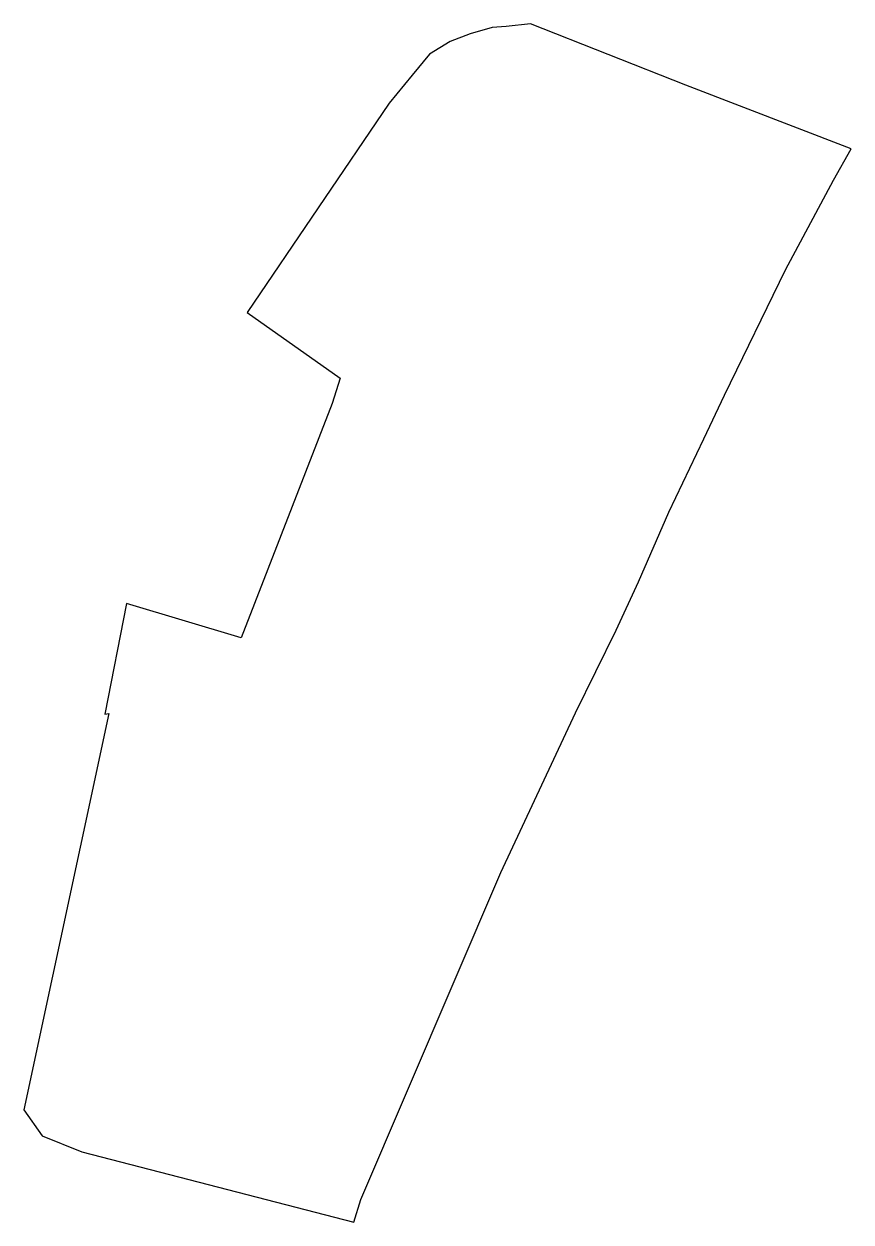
# Model space of a CAD drawing. Header units: millimetres. Extents: x 621379 to 621503, y 1339703 to 1339883.
import ezdxf

# ---------------------------------------------------------------- set-up
doc = ezdxf.new("R2010")
doc.units = ezdxf.units.MM

msp = doc.modelspace()

# ---------------------------------------------------------------- linework, layer by layer
at = {"color": 0}
msp.add_lwpolyline([(621445.9, 1339881.41), (621442.89, 1339880.27), (621439.79, 1339878.36), (621437.23, 1339875.26), (621433.78, 1339871.04), (621412.49, 1339839.66), (621426.43, 1339829.82), (621425.2, 1339826.05), (621411.58, 1339790.94), (621394.4, 1339796.09), (621391.17, 1339779.5), (621391.75, 1339779.6), (621379.05, 1339720.19), (621381.8, 1339716.3), (621387.73, 1339713.9), (621428.46, 1339703.38), (621429.53, 1339706.74), (621450.49, 1339755.74), (621461.66, 1339779.68), (621467.75, 1339792.06), (621471.12, 1339799.32), (621475.66, 1339809.74), (621480.89, 1339820.76), (621484.01, 1339827.31), (621493.13, 1339846.08), (621500.31, 1339859.51), (621502.95, 1339864.2), (621478.18, 1339873.76), (621454.91, 1339882.91), (621451.3, 1339882.52), (621449.2, 1339882.37), (621445.9, 1339881.41)], dxfattribs=at)

doc.saveas('drawing.dxf')
